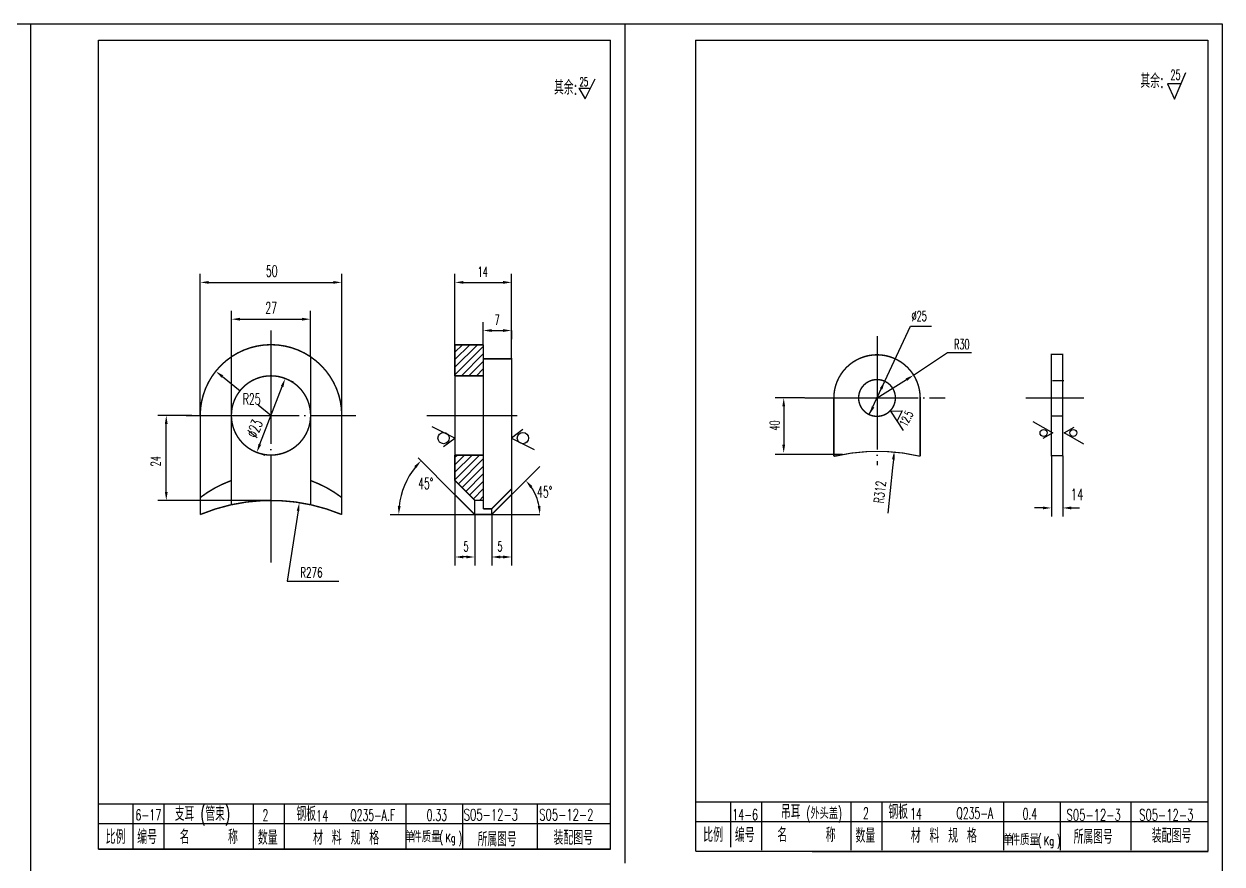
# Model space of a CAD drawing. Extents: x 0 to 841, y 0 to 594.
# Drawn here: x 417.7 to 841, y 297.2 to 594 of the extents above; entities that cross this region are included whole.
import ezdxf
from ezdxf.enums import TextEntityAlignment as Align

# ---------------------------------------------------------------- set-up
doc = ezdxf.new("R2010")
doc.units = 0
doc.header["$MEASUREMENT"] = 0
for name, pattern in [('A', [96, 45, -3, 0, -3, 45]), ('DH', [44, 40, -2, 0, -2]), ('SDH', [46, 40, -2, 0, -2, 0, -2])]:
    doc.linetypes.add(name, pattern=pattern)
doc.layers.get('0').update_dxf_attribs({"linetype": 'CONTINUOUS'})
for name, color, linetype in [('1', 2, 'DH'), ('2', 2, 'SDH'), ('4', 4, 'A')]:
    doc.layers.add(name, color=color, linetype=linetype)
doc.styles.add('HZ', font='txt', dxfattribs={"width": 0.65, "bigfont": 'hztxt'})
doc.styles.add('HZ1', font='TXT1', dxfattribs={"width": 0.65, "bigfont": 'hzdx'})

# ---------------------------------------------------------------- blocks, each defined once
blk = doc.blocks.new('V3', base_point=(415, 369.5))
for p, q in [((411, 362.5), (415, 369.5)), ((415, 369.5), (417, 366)), ((417, 366), (413, 366))]:
    blk.add_line(p, q)
at = {"style": 'HZ', "width": 0.6}
blk.add_text('12.5', height=3, dxfattribs=at).set_placement((412.5, 362))
blk = doc.blocks.new('V0')
for p, q in [((4, 7), (0, 0)), ((0, 0), (-2, 3.5))]:
    blk.add_line(p, q)
blk.add_circle((0, 3.25), 1.25)
blk = doc.blocks.new('*X7')
at = {"color": 0}
for p, q in [((350, 517.05), (357.95, 525)), ((350, 519.71), (355.29, 525)), ((350, 522.36), (352.64, 525)), ((350, 514.4), (360, 524.4)), ((352.25, 514), (360, 521.75)), ((354.9, 514), (360, 519.1)), ((357.55, 514), (360, 516.45)), ((350, 485.23), (350.77, 486)), ((350, 482.58), (353.42, 486)), ((350, 479.93), (356.07, 486)), ((350, 477.28), (358.72, 486)), ((351.19, 475.81), (360, 484.63)), ((352.51, 474.49), (360, 481.98)), ((353.84, 473.16), (360, 479.32)), ((355.16, 471.84), (360, 476.67)), ((356.49, 470.51), (360, 474.02)), ((358.63, 470), (360, 471.37))]:
    blk.add_line(p, q, dxfattribs=at)
blk = doc.blocks.new('V2', base_point=(443, 362.5))
for p, q in [((443, 362.5), (446.5, 369.5)), ((440.74, 366.27), (443, 362.5)), ((440.74, 366.27), (444.5, 366.27))]:
    blk.add_line(p, q)
at = {"style": 'HZ', "width": 0.6}
blk.add_text('25', height=3, dxfattribs=at).set_placement((441, 367))
blk = doc.blocks.new('D')
at = {"style": 'HZ'}
for s, height, width, p in [('单  ', 4, 0.7, (2.95, 4.05)), ('件质量', 4, 0.7, (5.59, 4.05)), ('(', 3.5, 0.6, (15.27, 4.16)), ('Kg', 3, 0.7, (17.36, 4.1)), (')', 3.5, 0.6, (22, 3.89))]:
    blk.add_text(s, height=height, dxfattribs=dict(at, width=width)).set_placement(p)

msp = doc.modelspace()

# ---------------------------------------------------------------- linework, layer by layer
for p, q in [((0, 594), (841, 594)), ((420, 594), (420, 0)), ((630, 594), (630, 297.5)), ((841, 594), (841, 0)), ((444, 588.33), (625, 588.33)), ((625, 302.5), (625, 588.33)), ((655, 588.33), (836, 588.33)), ((824.15, 567.39), (828.19, 576.82)), ((821.79, 572.89), (824.15, 567.39)), ((826.51, 572.89), (821.79, 572.89)), ((480, 455.71), (480, 505.71)), ((530, 455.71), (530, 505.71)), ((570, 480.71), (570, 505.71)), ((590, 475.71), (590, 505.71)), ((483, 502.71), (527, 502.71)), ((573, 502.71), (587, 502.71)), ((491, 476.43), (491, 492.71)), ((519, 476.43), (519, 492.71)), ((494, 489.71), (516, 489.71)), ((580, 480.71), (580, 488.71)), ((721.87, 467.77), (730.98, 487.2)), ((730.98, 487.2), (733.98, 487.2)), ((733.98, 487.2), (738.33, 487.2)), ((583, 485.71), (587, 485.71)), ((590, 485.71), (590, 482.71)), ((570, 469.71), (570, 480.71)), ((570, 480.71), (580, 480.71)), ((580, 480.71), (580, 469.71)), ((732.04, 469.96), (743.99, 477.93)), ((743.99, 477.93), (752.45, 477.93)), ((487.82, 469.46), (494.07, 464.46)), ((501.08, 445.51), (508.92, 465.91)), ((510, 468.71), (512.8, 467.64)), ((580, 469.71), (570, 469.71)), ((716.44, 456.23), (721.76, 467.54)), ((719.1, 461.89), (729.49, 468.37)), ((693.54, 461.89), (683.14, 461.89)), ((505, 455.71), (500.51, 459.31)), ((686.14, 458.89), (686.14, 445.4)), ((477, 455.71), (465, 455.71)), ((504.91, 455.71), (505.09, 455.71)), ((505, 455.62), (505, 455.8)), ((468, 428.71), (468, 452.71)), ((570, 447.71), (562, 451.71)), ((594, 450.71), (590, 447.71)), ((566, 444.71), (570, 447.71)), ((590, 447.71), (598, 443.71)), ((500, 442.71), (502.8, 441.64)), ((570, 427.71), (557, 440.71)), ((570, 432.71), (570, 441.71)), ((570, 441.71), (580, 441.71)), ((580, 441.71), (580, 425.71)), ((706.92, 441.9), (683.14, 441.9)), ((780.7, 441.46), (780.7, 420.03)), ((784.7, 441.46), (784.7, 420.03)), ((590, 427.71), (600, 437.71)), ((724.57, 437.18), (722.88, 421.22)), ((724.89, 440.17), (724.57, 437.18)), ((577, 425.71), (570, 432.71)), ((570, 427.71), (570, 402.71)), ((590, 428.71), (590, 402.71)), ((505, 425.71), (465, 425.71)), ((580, 425.71), (577, 425.71)), ((514.57, 421.97), (510.69, 397.13)), ((547.13, 420.71), (555, 420.71)), ((555, 420.71), (600, 420.71)), ((577, 420.71), (577, 402.71)), ((583, 420.71), (583, 402.71)), ((777.7, 423.03), (774.7, 423.03)), ((787.7, 423.03), (790.7, 423.03)), ((574, 405.71), (573, 405.71)), ((586, 405.71), (587, 405.71)), ((510.69, 397.13), (529, 397.13)), ((456.16, 318.45), (456.16, 302.5)), ((467.16, 318.45), (467.16, 302.5)), ((498.66, 318.45), (498.66, 302.5)), ((509.66, 318.45), (509.66, 302.5)), ((552.66, 318.45), (552.66, 302.5)), ((572.66, 318.45), (572.66, 302.5)), ((599, 318.5), (599, 302.5)), ((667.31, 319.15), (667.31, 303.2)), ((678.31, 319.15), (678.31, 302.2)), ((709.81, 319.15), (709.81, 302.2)), ((720.81, 319.15), (720.81, 302.2)), ((763.81, 319.15), (763.81, 302.2)), ((783.81, 319.15), (783.81, 302.2)), ((808.81, 319.15), (808.81, 302.2)), ((625, 311.45), (444, 311.45)), ((836.15, 312.15), (655, 312.15)), ((696.15, 301.7), (836.15, 301.7))]:
    msp.add_line(p, q)
at = {"const_width": 0.5}
for points in [[(444, 588.33), (444, 302.5)], [(655, 588.33), (655, 301.7)], [(836, 588.33), (836, 301.7)], [(570, 427.71), (570, 480.71), (580, 480.71)], [(580, 480.71), (580, 475.71), (590, 475.71), (590, 427.71)], [(491, 476.71), (491, 424.19)], [(519, 476.71), (519, 424.19)], [(580, 475.71), (580, 422.71)], [(780.7, 477.3), (780.7, 441.53), (784.7, 441.53), (784.7, 477.3), (780.7, 477.3)], [(580, 469.71), (570, 469.71)], [(703.85, 461.89), (703.85, 441.23)], [(734.35, 461.89), (734.35, 441.29)], [(480, 455.71), (480, 420.71)], [(530, 455.71), (530, 420.71)], [(570, 441.71), (580, 441.71)], [(703.85, 441.9), (704.83, 441.9)], [(580, 425.71), (577, 425.71), (570, 432.71)], [(577, 420.71), (570, 427.71)], [(583, 422.71), (590, 429.71)], [(583, 420.71), (590, 427.71)], [(577, 425.71), (577, 420.71), (583, 420.71), (583, 422.71), (580, 422.71)], [(625, 318.45), (444, 318.45)], [(836.15, 319.15), (655, 319.15)], [(444, 302.5), (625, 302.5)], [(655, 301.7), (836.15, 301.7)], [(656.15, 301.7), (836.15, 301.7)], [(656.15, 301.7), (836.15, 301.7)]]:
    msp.add_lwpolyline(points, dxfattribs=at)
for points in [[(508.85, 487.01, 0, 0.5, 0), (505.85, 487.01, 0, 0, 0), (504.85, 487.01, 0, 0, 0), (504.85, 482.51, 0, 0, 0)], [(508.85, 408.01, 0, 0.5, 0), (505.85, 408.01, 0, 0, 0), (504.85, 408.01, 0, 0, 0), (504.85, 412.51, 0, 0, 0)]]:
    msp.add_lwpolyline(points, format="xyseb")
for points in [[(530, 455.71, 1), (480, 455.71, 1)], [(734.35, 461.89, 1), (703.85, 461.89, 1)], [(712.6, 461.89, 1), (725.6, 461.89, 1), (712.6, 461.89, 1)], [(480, 426.71, -0.076473), (491, 432.71, 0.338059)], [(519, 432.71, -0.076473), (530, 426.71, 0.338059)], [(480, 420.71, -0.2), (530, 420.71, 0.2)]]:
    msp.add_lwpolyline(points, format="xyb", dxfattribs=at)
msp.add_lwpolyline([(519, 455.71, 1), (491, 455.71, 1)], format="xyb", close=True, dxfattribs=at)
for centre in [(566, 447.71), (594, 447.71)]:
    msp.add_circle(centre, 2)
for centre, radius, start, end in [((577, 420.71), 26.87, 141.4003, 173.5997), ((583, 420.71), 17, 10.1242, 34.8758)]:
    msp.add_arc(centre, radius, start, end)
for points in [[(483, 502.21), (483, 503.21), (480, 502.71)], [(527, 502.21), (527, 503.21), (530, 502.71)], [(573, 502.21), (573, 503.21), (570, 502.71)], [(587, 502.21), (587, 503.21), (590, 502.71)], [(494, 489.21), (494, 490.21), (491, 489.71)], [(516, 489.21), (516, 490.21), (519, 489.71)], [(583, 485.21), (583, 486.21), (580, 485.71)], [(587, 485.21), (587, 486.21), (590, 485.71)], [(487.51, 469.07), (488.13, 469.85), (485.48, 471.33)], [(729.23, 468.79), (729.76, 467.94), (732.04, 469.96)], [(509.39, 465.73), (508.46, 466.09), (510, 468.71)], [(720.1, 465.3), (721.01, 464.88), (721.83, 467.81)], [(685.64, 458.89), (686.64, 458.89), (686.14, 461.89)], [(717.25, 458.95), (718.16, 458.52), (716.43, 456.02)], [(468.5, 452.71), (467.5, 452.71), (468, 455.71)], [(501.54, 445.34), (500.61, 445.69), (500, 442.71)], [(685.64, 445.4), (686.64, 445.4), (686.14, 442.4)], [(724.39, 440.22), (725.39, 440.11), (725.21, 443.15)], [(556.37, 437.14), (555.63, 437.81), (558, 439.71)], [(596.56, 430.11), (597.33, 430.76), (595.02, 432.74)], [(468.5, 428.71), (467.5, 428.71), (468, 425.71)], [(514.08, 422.05), (515.07, 421.89), (515.03, 424.94)], [(550.8, 423.68), (549.8, 423.74), (550.13, 420.71)], [(599.24, 423.66), (600.23, 423.75), (600, 420.71)], [(777.7, 422.53), (777.7, 423.53), (780.7, 423.03)], [(787.7, 422.53), (787.7, 423.53), (784.7, 423.03)], [(573, 405.21), (573, 406.21), (570, 405.71)], [(574, 405.21), (574, 406.21), (577, 405.71)], [(586, 405.21), (586, 406.21), (583, 405.71)], [(587, 405.21), (587, 406.21), (590, 405.71)]]:
    msp.add_solid(points)
at = {"layer": '1'}
for p, q in [((505, 485.71), (505, 403.71)), ((719.1, 483.69), (719.1, 438.09)), ((693.6, 461.89), (743.18, 461.89)), ((771.7, 461.89), (792.2, 461.89)), ((475, 455.71), (535, 455.71)), ((560, 455.71), (592, 455.71))]:
    msp.add_line(p, q, dxfattribs=at)
at = {"layer": '2'}
for p, q in [((781.12, 468.1), (785.12, 468.1)), ((780.7, 455.63), (784.7, 455.63))]:
    msp.add_line(p, q, dxfattribs=at)
at = {"layer": '4', "const_width": 0.4}
msp.add_lwpolyline([(734.35, 441.29, 0.1183), (703.85, 441.23, 0.260492)], format="xyb", dxfattribs=at)

# ---------------------------------------------------------------- block references
for name, p in [('V2', (616, 567.57)), ('*X7', (220, -44.29)), ('D', (549.29, 300.87)), ('D', (760.7, 299.84))]:
    msp.add_blockref(name, p)
for name, p, rotation in [('V3', (724.02, 457.17), 62.99999999999999), ('V0', (781.2, 449.53), 90), ('V0', (785.2, 449.53), 270)]:
    msp.add_blockref(name, p, dxfattribs=dict(rotation=rotation))

# ---------------------------------------------------------------- texts
for s, height, style, width, p in [('其余:', 5, 'HZ', 0.6, (812.15, 571.39)), ('25', 3.5, 'HZ', 0.6, (822.79, 574.31)), ('其余:', 5, 'HZ', 0.6, (605, 569.07)), ('50', 4, 'HZ', 0.6, (503.2, 504.71)), ('14', 3.5, 'HZ', 0.6, (578, 504.71)), ('27', 4, 'HZ', 0.6, (503, 491.71)), ('7', 3.5, 'HZ', 0.6, (584, 487.71)), ('%%C25', 3.5, 'HZ', 0.6, (731.3, 489.06)), ('R30', 3.5, 'HZ', 0.6, (746.31, 479.1)), ('R25', 4, 'HZ', 0.6, (495.04, 459.52)), ('45%%D', 4, 'HZ', 0.6, (557, 429.71)), ('45%%D', 4, 'HZ', 0.6, (599, 426.71)), ('14', 4, 'HZ', 0.65, (787.55, 425.82)), ('5', 3.5, 'HZ', 0.6, (573, 407.71)), ('5', 3.5, 'HZ', 0.6, (585, 407.71)), ('R276', 3.5, 'HZ', 0.65, (515.35, 398.51)), ('支耳', 5, 'HZ', 0.6, (471, 312.5)), ('(管束)', 5, 'HZ', 0.6, (480, 312.5)), ('钢板', 5, 'HZ', 0.6, (514, 312.5)), ('吊耳', 5, 'HZ', 0.6, (685.15, 313.2)), ('(外头盖)', 4, 'HZ', 0.6, (694.15, 313.2)), ('钢板', 5, 'HZ', 0.6, (723.15, 313.2)), ('6-17', 3.8, 'HZ1', 0.65, (457.12, 312.7)), ('2', 4, 'HZ', 0.6, (502, 312.5)), ('14', 4, 'HZ', 0.65, (520.85, 312.3)), ('Q235-A.F', 4, 'HZ', 0.6, (533, 312.5)), ('0.33', 4, 'HZ', 0.6, (560, 312.5)), ('S05-12-3', 4, 'HZ', 0.65, (573.08, 312.67)), ('S05-12-2', 4, 'HZ', 0.65, (599.78, 312.67)), ('14-6', 3.8, 'HZ1', 0.65, (667.95, 312.8)), ('2', 4, 'HZ', 0.6, (714.15, 313.2)), ('14', 4, 'HZ', 0.6, (730.82, 313.03)), ('Q235-A', 4, 'HZ', 0.6, (747.15, 313.2)), ('0.4', 4, 'HZ', 0.6, (770.55, 312.97)), ('S05-12-3', 4, 'HZ', 0.65, (786.06, 312.6)), ('S05-12-3', 4, 'HZ', 0.65, (811.71, 312.6)), ('比例', 5, 'HZ', 0.7, (446.56, 304.33)), ('编号', 5, 'HZ', 0.7, (457.75, 304.33)), ('名    称', 5, 'HZ', 0.7, (472.75, 304.33)), ('数量', 5, 'HZ', 0.7, (500.34, 304.05)), ('材 料 规 格', 5, 'HZ', 0.7, (519.86, 304.05)), ('装配图号', 5, 'HZ', 0.7, (604.8, 304.05)), ('比例', 5, 'HZ', 0.7, (657.7, 305.04)), ('编号', 5, 'HZ', 0.7, (668.9, 305.04)), ('名    称', 5, 'HZ', 0.7, (683.9, 305.04)), ('数量', 5, 'HZ', 0.7, (711.49, 304.76)), ('材 料 规 格', 5, 'HZ', 0.7, (731.01, 304.76)), ('所属图号', 5, 'HZ', 0.6, (788.57, 304.39)), ('装配图号', 5, 'HZ', 0.7, (816.16, 304.76)), ('所属图号', 5, 'HZ', 0.6, (578, 303.5))]:
    msp.add_text(s, height=height, dxfattribs=dict(style=style, width=width)).set_placement(p)
at = {"style": 'HZ', "width": 0.6}
for s, height, rotation, p in [('%%C23', 4, 68.9625, (499.98, 447.45)), ('40', 3.5, 90, (684.68, 450.36)), ('24', 3.5, 90, (466, 437.71))]:
    msp.add_text(s, height=height, rotation=rotation, dxfattribs=at).set_placement(p)
at = {"style": 'HZ', "width": 0.65}
msp.add_text('R312', height=3.5, rotation=83.9443, dxfattribs=at).set_placement((720.12, 428.64), align=Align.MIDDLE_CENTER)

doc.saveas('drawing.dxf')
